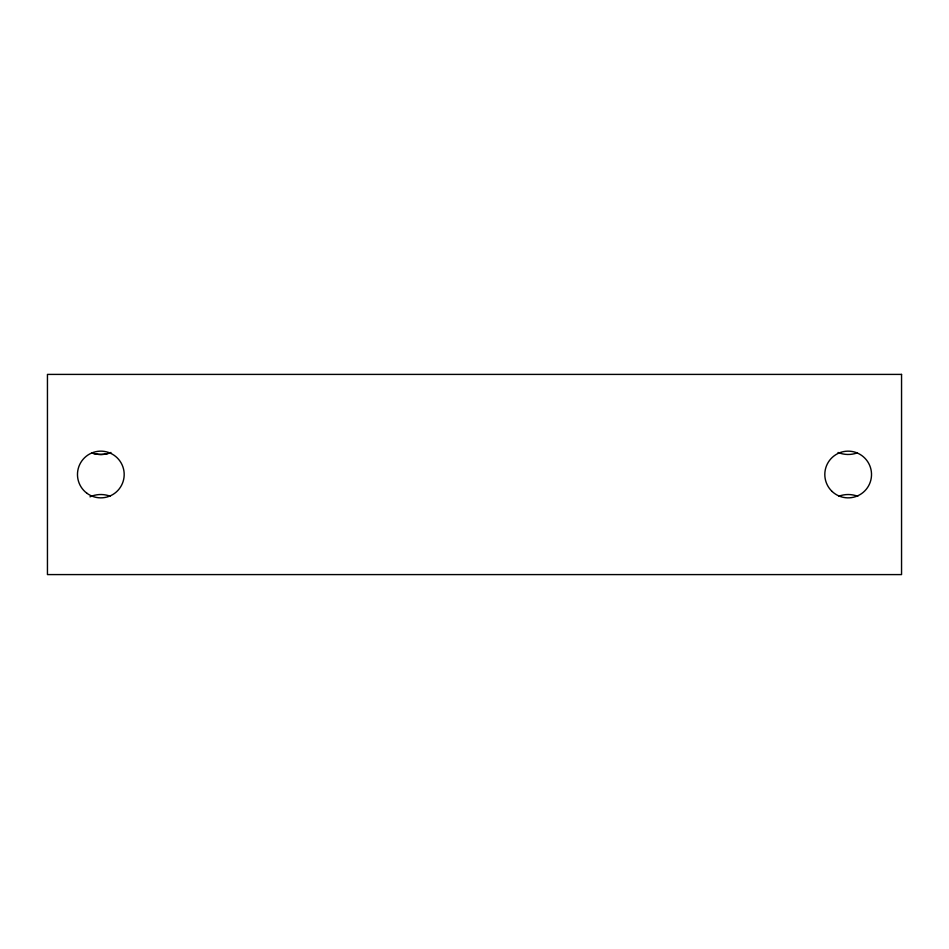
<?xml version="1.0" encoding="UTF-8"?>
<svg xmlns="http://www.w3.org/2000/svg" width="949" height="949" viewBox="0 0 949 949"><rect width="100%" height="100%" fill="white"/><g stroke="black" fill="none" stroke-linecap="round" stroke-linejoin="round"><path stroke-width="1.42" d="M857.184 452.91A26.691 26.691 0 0 1 838.05 452.483M838.608 496.291A26.691 26.691 0 0 1 857.73 496.291M108.305 453.42A26.691 26.691 0 0 1 93.144 453.349M89.977 496.825A26.691 26.691 0 0 1 110.392 496.291M110.95 452.483A26.691 26.691 0 0 1 91.816 452.91M901.55 374.404L47.45 374.404L47.45 574.584L901.55 574.596L901.55 374.404M86.834 493.195A23.357 23.357 0 0 0 124.022 477.276A23.357 23.357 0 0 0 91.638 453.029A23.357 23.357 0 0 0 86.834 493.195M832.107 491.463A23.357 23.357 0 0 0 870.885 479.921A23.357 23.357 0 0 0 841.514 452.115A23.357 23.357 0 0 0 832.107 491.463"/></g></svg>
